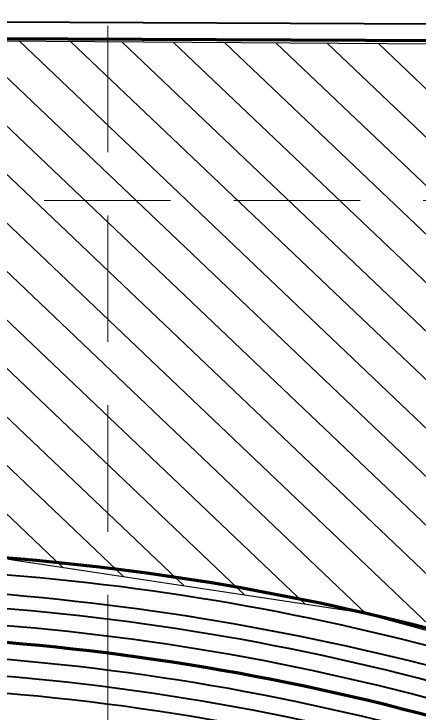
# Model space of a CAD drawing. Header units: inches. Extents: x -5337 to 1057, y 15227 to 19227.
# Drawn here: x -1757.6 to -1685.5, y 18831 to 18955.3 of the extents above; entities that cross this region are included whole.
import ezdxf

# ---------------------------------------------------------------- set-up
doc = ezdxf.new("R2010")
doc.units = ezdxf.units.IN
doc.header["$LTSCALE"] = 150
doc.header["$MEASUREMENT"] = 0
doc.linetypes.add('HIDDEN', pattern=[0.375, 0.25, -0.125])
for name, color, linetype in [('COMT-MIN', 84, 'Continuous'), ('CONT-MJR', 84, 'Continuous'), ('grid', 7, 'HIDDEN')]:
    doc.layers.add(name, color=color, linetype=linetype)

msp = doc.modelspace()

# ---------------------------------------------------------------- linework, layer by layer
at = {"color": 5}
for p, q in [((-1591.3, 18949.26), (-1825.49, 18950.96)), ((-1820.59, 18950.93), (-1716.55, 18851.99)), ((-1811.45, 18950.86), (-1705.77, 18850.37)), ((-1802.31, 18950.79), (-1694.87, 18848.63)), ((-1793.17, 18950.73), (-1682.15, 18845.16)), ((-1784.03, 18950.66), (-1669.44, 18841.69)), ((-1774.89, 18950.59), (-1656.72, 18838.23)), ((-1765.75, 18950.53), (-1644.01, 18834.76)), ((-1756.61, 18950.46), (-1631.29, 18831.3)), ((-1747.47, 18950.39), (-1618.58, 18827.83)), ((-1738.33, 18950.33), (-1605.86, 18824.36)), ((-1729.19, 18950.26), (-1604.91, 18832.08)), ((-1720.05, 18950.19), (-1604.77, 18840.57)), ((-1710.91, 18950.13), (-1604.63, 18849.07)), ((-1701.77, 18950.06), (-1604.49, 18857.56)), ((-1692.63, 18949.99), (-1604.36, 18866.05)), ((-1825.39, 18946.87), (-1727.32, 18853.61)), ((-1825.17, 18938.03), (-1738.1, 18855.24)), ((-1824.92, 18929.17), (-1748.88, 18856.86)), ((-1758.58, 18858.32), (-1695.7, 18848.85)), ((-1695.7, 18848.85), (-1605.04, 18824.14))]:
    msp.add_line(p, q, dxfattribs=at)
at = {"layer": 'COMT-MIN', "color": 5, "linetype": 'Continuous', "lineweight": 40}
msp.add_line((-1652.9, 18953.41), (-1823.75, 18954.13), dxfattribs=at)
for centre, radius, start, end in [((-1793.98, 18418.05), 438.89, 69.722, 93.6015), ((-1797.56, 18392.95), 460.71, 70.3858, 93.3595), ((-1793.98, 18418.05), 432.89, 69.6924, 94.4512), ((-1793.98, 18418.05), 429.89, 69.6776, 94.8853), ((-1793.98, 18418.05), 423.89, 69.6475, 95.7729), ((-1793.98, 18418.05), 420.89, 69.6324, 96.2267), ((-1793.98, 18418.05), 417.89, 69.6172, 96.6875)]:
    msp.add_arc(centre, radius, start, end, dxfattribs=at)
at = {"layer": 'CONT-MJR', "color": 5, "linetype": 'Continuous', "lineweight": 70}
msp.add_line((-1637.67, 18950.35), (-1823.77, 18951.13), dxfattribs=at)
for radius, start, end in [(441.89, 69.7366, 93.1857), (426.89, 69.6626, 95.3258)]:
    msp.add_arc((-1793.98, 18418.05), radius, start, end, dxfattribs=at)
at = {"layer": 'grid', "color": 252, "linetype": 'HIDDEN', "lineweight": 0, "ltscale": 0.6}
for p, q in [((-1740.89, 19121.98), (-1740.89, 15630.29)), ((-5228.47, 18922.16), (956.03, 18922.16))]:
    msp.add_line(p, q, dxfattribs=at)

doc.saveas('drawing.dxf')
